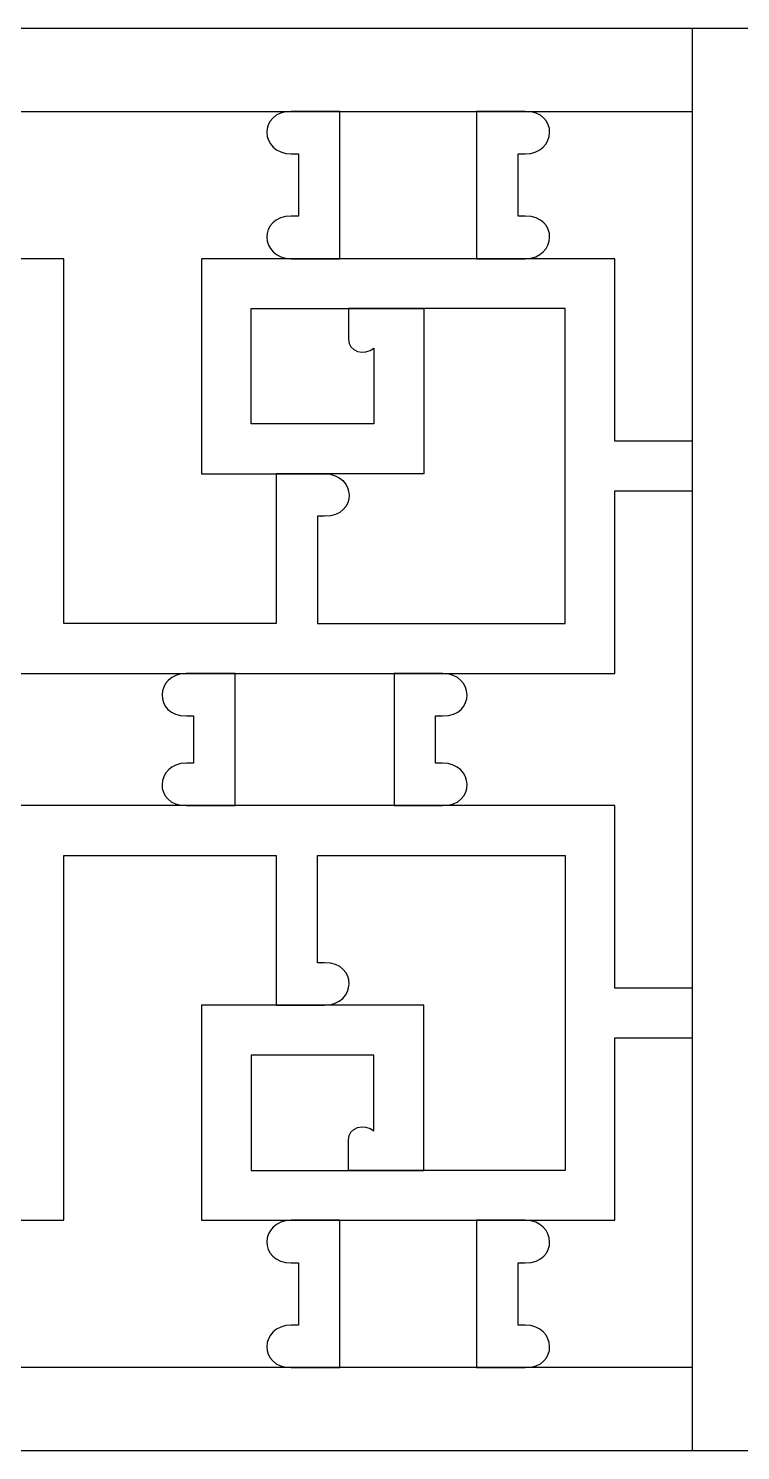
# Model space of a CAD drawing. Header units: centimetres. Extents: x -27 to -1.5, y -0.6 to 3.1.
# Drawn here: x -25.113 to -23.261, y -0.586 to 3.112 of the extents above; entities that cross this region are included whole.
import ezdxf

# ---------------------------------------------------------------- set-up
doc = ezdxf.new("R2010")
doc.units = ezdxf.units.CM
doc.header["$MEASUREMENT"] = 0
doc.layers.add('layer 1', color=7, linetype='Continuous')

msp = doc.modelspace()

# ---------------------------------------------------------------- linework, layer by layer
at = {"layer": 'layer 1', "color": 250}
for points, knots in [([(-26.99913, -0.58636), (-26.99913, -0.58636), (-26.99913, 3.1119), (-26.99913, 3.1119), (-26.99913, 3.1119), (-26.99913, 3.1119), (-23.1715, 3.1119), (-23.1715, 3.1119), (-23.1715, 3.1119), (-23.1715, 3.1119), (-23.1715, -0.58636), (-23.1715, -0.58636), (-23.1715, -0.58636), (-23.1715, -0.58636), (-26.99913, -0.58636), (-26.99913, -0.58636)], [0, 0, 0, 0, 0.2, 0.2, 0.2, 0.2, 0.4, 0.4, 0.4, 0.4, 0.6, 0.6, 0.6, 0.6, 1, 1, 1, 1]), ([(-23.38714, -0.58636), (-23.38714, -0.58636), (-23.38714, 3.1119), (-23.38714, 3.1119), (-23.38714, 3.1119), (-23.38714, 3.1119), (-19.5595, 3.1119), (-19.5595, 3.1119), (-19.5595, 3.1119), (-19.5595, 3.1119), (-19.5595, -0.58636), (-19.5595, -0.58636), (-19.5595, -0.58636), (-19.5595, -0.58636), (-23.38714, -0.58636), (-23.38714, -0.58636)], [0, 0, 0, 0, 0.2, 0.2, 0.2, 0.2, 0.4, 0.4, 0.4, 0.4, 0.6, 0.6, 0.6, 0.6, 1, 1, 1, 1]), ([(-25.49765, 2.89625), (-25.41067, 2.89574), (-25.41506, 2.78715), (-25.49769, 2.78542), (-25.49769, 2.78542), (-25.5139, 2.78542), (-25.51299, 2.78542), (-25.51606, 2.78542), (-25.51606, 2.78542), (-25.51606, 2.78542), (-25.51606, 2.62378), (-25.51606, 2.62378), (-25.51606, 2.62378), (-25.49491, 2.62378), (-25.51884, 2.62378), (-25.49769, 2.62378), (-25.49769, 2.62378), (-25.41067, 2.6233), (-25.41505, 2.51467), (-25.49769, 2.51294), (-25.49769, 2.51294), (-25.49769, 2.51294), (-25.02063, 2.51294), (-25.02063, 2.51294), (-25.02063, 2.51294), (-25.02063, 2.51294), (-25.02062, 1.56412), (-25.02062, 1.56412), (-25.02062, 1.56412), (-25.02062, 1.56412), (-24.46886, 1.56412), (-24.46886, 1.56412), (-24.46886, 1.56412), (-24.46886, 1.56412), (-24.46886, 1.95404), (-24.46886, 1.95404), (-24.46886, 1.95404), (-24.46886, 1.95404), (-24.66284, 1.95404), (-24.66284, 1.95404), (-24.66284, 1.95404), (-24.66284, 2.14033), (-24.66284, 2.32664), (-24.66284, 2.51294), (-24.66284, 2.51294), (-24.66284, 2.51294), (-24.42936, 2.51294), (-24.42936, 2.51294), (-24.42936, 2.51294), (-24.512, 2.51467), (-24.51638, 2.6233), (-24.42936, 2.62378), (-24.42936, 2.62378), (-24.40821, 2.62378), (-24.43214, 2.62378), (-24.41099, 2.62378), (-24.41099, 2.62378), (-24.41099, 2.62378), (-24.41099, 2.78542), (-24.41099, 2.78542), (-24.41099, 2.78542), (-24.41406, 2.78542), (-24.41315, 2.78542), (-24.42936, 2.78542), (-24.42936, 2.78542), (-24.51199, 2.78715), (-24.51638, 2.89574), (-24.4294, 2.89625), (-24.4294, 2.89625), (-24.4294, 2.89625), (-25.49765, 2.89625), (-25.49765, 2.89625)], [0, 0, 0, 0, 0.0526316, 0.0526316, 0.0526316, 0.0526316, 0.1052632, 0.1052632, 0.1052632, 0.1052632, 0.1578947, 0.1578947, 0.1578947, 0.1578947, 0.2105263, 0.2105263, 0.2105263, 0.2105263, 0.2631579, 0.2631579, 0.2631579, 0.2631579, 0.3157895, 0.3157895, 0.3157895, 0.3157895, 0.3684211, 0.3684211, 0.3684211, 0.3684211, 0.4210526, 0.4210526, 0.4210526, 0.4210526, 0.4736842, 0.4736842, 0.4736842, 0.4736842, 0.5263158, 0.5263158, 0.5263158, 0.5263158, 0.5789474, 0.5789474, 0.5789474, 0.5789474, 0.6315789, 0.6315789, 0.6315789, 0.6315789, 0.6842105, 0.6842105, 0.6842105, 0.6842105, 0.7368421, 0.7368421, 0.7368421, 0.7368421, 0.7894737, 0.7894737, 0.7894737, 0.7894737, 0.8421053, 0.8421053, 0.8421053, 0.8421053, 0.8947368, 0.8947368, 0.8947368, 0.8947368, 1, 1, 1, 1]), ([(-24.30317, 2.89625), (-24.30317, 2.89625), (-24.4294, 2.89625), (-24.4294, 2.89625), (-24.4294, 2.89625), (-24.4294, 2.89625), (-24.30317, 2.89625), (-24.30317, 2.89625)], [0, 0, 0, 0, 0.3333333, 0.3333333, 0.3333333, 0.3333333, 1, 1, 1, 1]), ([(-24.30317, 2.51294), (-24.30317, 2.51294), (-23.94743, 2.51294), (-23.94743, 2.51294), (-23.94743, 2.51294), (-23.94743, 2.51294), (-23.94743, 2.89625), (-23.94743, 2.89625), (-23.94743, 2.89625), (-23.94743, 2.89625), (-24.30317, 2.89625), (-24.30317, 2.89625), (-24.30317, 2.89625), (-24.30317, 2.89625), (-24.30317, 2.51294), (-24.30317, 2.51294)], [0, 0, 0, 0, 0.2, 0.2, 0.2, 0.2, 0.4, 0.4, 0.4, 0.4, 0.6, 0.6, 0.6, 0.6, 1, 1, 1, 1]), ([(-23.94743, 2.89625), (-23.94743, 2.89625), (-23.8212, 2.89625), (-23.8212, 2.89625), (-23.8212, 2.89625), (-23.8212, 2.89625), (-23.94743, 2.89625), (-23.94743, 2.89625)], [0, 0, 0, 0, 0.3333333, 0.3333333, 0.3333333, 0.3333333, 1, 1, 1, 1]), ([(-23.8212, 2.89625), (-23.73422, 2.89574), (-23.73862, 2.78715), (-23.82125, 2.78542), (-23.82125, 2.78542), (-23.83745, 2.78542), (-23.83654, 2.78542), (-23.83961, 2.78542), (-23.83961, 2.78542), (-23.83961, 2.78542), (-23.83961, 2.62378), (-23.83961, 2.62378), (-23.83961, 2.62378), (-23.81846, 2.62378), (-23.84239, 2.62378), (-23.82125, 2.62378), (-23.82125, 2.62378), (-23.73422, 2.6233), (-23.7386, 2.51467), (-23.82125, 2.51294), (-23.82125, 2.51294), (-23.82125, 2.51294), (-23.58776, 2.51294), (-23.58776, 2.51294), (-23.58776, 2.51294), (-23.58776, 2.51294), (-23.58776, 2.03853), (-23.58776, 2.03853), (-23.58776, 2.03853), (-23.58776, 2.03853), (-23.38714, 2.03853), (-23.38714, 2.03853), (-23.38714, 2.03853), (-23.38714, 2.03853), (-23.38714, 2.89625), (-23.38714, 2.89625), (-23.38714, 2.89625), (-23.38714, 2.89625), (-23.8212, 2.89625), (-23.8212, 2.89625)], [0, 0, 0, 0, 0.0909091, 0.0909091, 0.0909091, 0.0909091, 0.1818182, 0.1818182, 0.1818182, 0.1818182, 0.2727273, 0.2727273, 0.2727273, 0.2727273, 0.3636364, 0.3636364, 0.3636364, 0.3636364, 0.4545455, 0.4545455, 0.4545455, 0.4545455, 0.5454545, 0.5454545, 0.5454545, 0.5454545, 0.6363636, 0.6363636, 0.6363636, 0.6363636, 0.7272727, 0.7272727, 0.7272727, 0.7272727, 0.8181818, 0.8181818, 0.8181818, 0.8181818, 1, 1, 1, 1]), ([(-24.30317, 2.51294), (-24.30317, 2.51294), (-24.42936, 2.51294), (-24.42936, 2.51294), (-24.42936, 2.51294), (-24.42936, 2.51294), (-24.30317, 2.51294), (-24.30317, 2.51294)], [0, 0, 0, 0, 0.3333333, 0.3333333, 0.3333333, 0.3333333, 1, 1, 1, 1]), ([(-23.94743, 2.51294), (-23.94743, 2.51294), (-23.82125, 2.51294), (-23.82125, 2.51294), (-23.82125, 2.51294), (-23.82125, 2.51294), (-23.94743, 2.51294), (-23.94743, 2.51294)], [0, 0, 0, 0, 0.3333333, 0.3333333, 0.3333333, 0.3333333, 1, 1, 1, 1]), ([(-24.21446, 2.28069), (-24.23863, 2.25873), (-24.28127, 2.27155), (-24.28101, 2.30422), (-24.28101, 2.30422), (-24.28101, 2.33066), (-24.28101, 2.35711), (-24.28101, 2.38356), (-24.28101, 2.38356), (-24.28101, 2.38356), (-24.53346, 2.38356), (-24.53346, 2.38356), (-24.53346, 2.38356), (-24.53346, 2.38356), (-24.53346, 2.08343), (-24.53346, 2.08343), (-24.53346, 2.08343), (-24.53346, 2.08343), (-24.21446, 2.08343), (-24.21446, 2.08343), (-24.21446, 2.08343), (-24.21446, 2.08343), (-24.21446, 2.28069), (-24.21446, 2.28069)], [0, 0, 0, 0, 0.1428571, 0.1428571, 0.1428571, 0.1428571, 0.2857143, 0.2857143, 0.2857143, 0.2857143, 0.4285714, 0.4285714, 0.4285714, 0.4285714, 0.5714286, 0.5714286, 0.5714286, 0.5714286, 0.7142857, 0.7142857, 0.7142857, 0.7142857, 1, 1, 1, 1]), ([(-24.36104, 1.56412), (-24.36104, 1.56412), (-24.36104, 1.8432), (-24.36104, 1.8432), (-24.36104, 1.8432), (-24.3399, 1.8432), (-24.36383, 1.8432), (-24.34268, 1.8432), (-24.34268, 1.8432), (-24.25566, 1.84368), (-24.26004, 1.95229), (-24.34265, 1.95404), (-24.34265, 1.95404), (-24.34265, 1.95404), (-24.08508, 1.95404), (-24.08508, 1.95404), (-24.08508, 1.95404), (-24.08508, 1.95404), (-24.08508, 2.38356), (-24.08508, 2.38356), (-24.08508, 2.38356), (-24.08508, 2.38356), (-23.71715, 2.38356), (-23.71715, 2.38356), (-23.71715, 2.38356), (-23.71715, 2.38356), (-23.71715, 1.56412), (-23.71715, 1.56412), (-23.71715, 1.56412), (-23.71715, 1.56412), (-24.36104, 1.56412), (-24.36104, 1.56412)], [0, 0, 0, 0, 0.1111111, 0.1111111, 0.1111111, 0.1111111, 0.2222222, 0.2222222, 0.2222222, 0.2222222, 0.3333333, 0.3333333, 0.3333333, 0.3333333, 0.4444444, 0.4444444, 0.4444444, 0.4444444, 0.5555556, 0.5555556, 0.5555556, 0.5555556, 0.6666667, 0.6666667, 0.6666667, 0.6666667, 0.7777778, 0.7777778, 0.7777778, 0.7777778, 1, 1, 1, 1]), ([(-24.08508, 2.38356), (-24.08508, 2.38356), (-24.28101, 2.38356), (-24.28101, 2.38356), (-24.28101, 2.38356), (-24.28101, 2.38356), (-24.08508, 2.38356), (-24.08508, 2.38356)], [0, 0, 0, 0, 0.3333333, 0.3333333, 0.3333333, 0.3333333, 1, 1, 1, 1]), ([(-24.46886, 1.95404), (-24.46886, 1.95404), (-24.34265, 1.95404), (-24.34265, 1.95404), (-24.34265, 1.95404), (-24.34265, 1.95404), (-24.46886, 1.95404), (-24.46886, 1.95404)], [0, 0, 0, 0, 0.3333333, 0.3333333, 0.3333333, 0.3333333, 1, 1, 1, 1]), ([(-23.38714, 1.90914), (-23.38714, 1.90914), (-23.58776, 1.90914), (-23.58776, 1.90914), (-23.58776, 1.90914), (-23.58776, 1.90914), (-23.58776, 1.43473), (-23.58776, 1.43473), (-23.58776, 1.43473), (-23.58776, 1.43473), (-23.58776, 1.43473), (-23.58776, 1.43473), (-23.58776, 1.43473), (-23.58776, 1.43473), (-24.03555, 1.43473), (-24.03555, 1.43473), (-24.03555, 1.43473), (-23.95335, 1.43261), (-23.94915, 1.32439), (-24.03601, 1.32392), (-24.03601, 1.32392), (-24.05716, 1.32392), (-24.03323, 1.32392), (-24.05437, 1.32392), (-24.05437, 1.32392), (-24.05437, 1.32392), (-24.05437, 1.20164), (-24.05437, 1.20164), (-24.05437, 1.20164), (-24.0513, 1.20164), (-24.05222, 1.20164), (-24.03601, 1.20164), (-24.03601, 1.20164), (-23.95339, 1.19991), (-23.94899, 1.09135), (-24.03592, 1.0908), (-24.03592, 1.0908), (-24.03592, 1.0908), (-23.58776, 1.0908), (-23.58776, 1.0908), (-23.58776, 1.0908), (-23.58776, 1.0908), (-23.58776, 1.0908), (-23.58776, 1.0908), (-23.58776, 1.0908), (-23.58776, 1.0908), (-23.58776, 0.61639), (-23.58776, 0.61639), (-23.58776, 0.61639), (-23.58776, 0.61639), (-23.38714, 0.61639), (-23.38714, 0.61639), (-23.38714, 0.61639), (-23.38714, 0.61639), (-23.38714, 1.90914), (-23.38714, 1.90914)], [0, 0, 0, 0, 0.0666667, 0.0666667, 0.0666667, 0.0666667, 0.1333333, 0.1333333, 0.1333333, 0.1333333, 0.2, 0.2, 0.2, 0.2, 0.2666667, 0.2666667, 0.2666667, 0.2666667, 0.3333333, 0.3333333, 0.3333333, 0.3333333, 0.4, 0.4, 0.4, 0.4, 0.4666667, 0.4666667, 0.4666667, 0.4666667, 0.5333333, 0.5333333, 0.5333333, 0.5333333, 0.6, 0.6, 0.6, 0.6, 0.6666667, 0.6666667, 0.6666667, 0.6666667, 0.7333333, 0.7333333, 0.7333333, 0.7333333, 0.8, 0.8, 0.8, 0.8, 0.8666667, 0.8666667, 0.8666667, 0.8666667, 1, 1, 1, 1]), ([(-25.15001, 1.68291), (-25.15049, 1.59588), (-25.25915, 1.60026), (-25.26088, 1.68291), (-25.26088, 1.68291), (-25.26088, 1.69911), (-25.26088, 1.6982), (-25.26088, 1.70127), (-25.26088, 1.70127), (-25.26088, 1.70127), (-25.39696, 1.70127), (-25.39696, 1.70127), (-25.39696, 1.70127), (-25.39696, 1.68012), (-25.39696, 1.70405), (-25.39696, 1.68291), (-25.39696, 1.68291), (-25.39743, 1.59588), (-25.50606, 1.60026), (-25.50779, 1.68291), (-25.50779, 1.68291), (-25.50779, 1.68291), (-25.50779, 1.43474), (-25.50779, 1.43474), (-25.50779, 1.43474), (-25.50779, 1.43474), (-25.71202, 1.43474), (-25.71202, 1.43474), (-25.71202, 1.43474), (-25.62981, 1.43263), (-25.62559, 1.32439), (-25.71246, 1.32392), (-25.71246, 1.32392), (-25.7336, 1.32392), (-25.70968, 1.32392), (-25.73082, 1.32392), (-25.73082, 1.32392), (-25.73082, 1.32392), (-25.73082, 1.20164), (-25.73082, 1.20164), (-25.73082, 1.20164), (-25.72775, 1.20164), (-25.72867, 1.20164), (-25.71246, 1.20164), (-25.71246, 1.20164), (-25.62983, 1.19991), (-25.62544, 1.09132), (-25.71241, 1.0908), (-25.71241, 1.0908), (-25.71241, 1.0908), (-25.50779, 1.0908), (-25.50779, 1.0908), (-25.50779, 1.0908), (-25.50779, 1.0908), (-25.50779, 0.84263), (-25.50779, 0.84263), (-25.50779, 0.84263), (-25.50606, 0.92528), (-25.39743, 0.92966), (-25.39696, 0.84263), (-25.39696, 0.84263), (-25.39696, 0.82148), (-25.39696, 0.84542), (-25.39696, 0.82427), (-25.39696, 0.82427), (-25.39696, 0.82427), (-25.26088, 0.82427), (-25.26088, 0.82427), (-25.26088, 0.82427), (-25.26088, 0.82734), (-25.26088, 0.82642), (-25.26088, 0.84263), (-25.26088, 0.84263), (-25.25915, 0.92528), (-25.15048, 0.92966), (-25.15001, 0.84263), (-25.15001, 0.84263), (-25.15001, 0.84263), (-25.15001, 0.96142), (-25.15001, 0.96142), (-25.15001, 0.96142), (-25.15001, 0.96142), (-25.15001, 0.96142), (-25.15001, 0.96142), (-25.15001, 0.96142), (-25.15001, 0.96142), (-25.15001, 1.0908), (-25.15001, 1.0908), (-25.15001, 1.0908), (-25.15001, 1.0908), (-24.70181, 1.0908), (-24.70181, 1.0908), (-24.70181, 1.0908), (-24.78879, 1.09132), (-24.78439, 1.19991), (-24.70176, 1.20164), (-24.70176, 1.20164), (-24.68555, 1.20164), (-24.68647, 1.20164), (-24.6834, 1.20164), (-24.6834, 1.20164), (-24.6834, 1.20164), (-24.6834, 1.32392), (-24.6834, 1.32392), (-24.6834, 1.32392), (-24.70455, 1.32392), (-24.68061, 1.32392), (-24.70176, 1.32392), (-24.70176, 1.32392), (-24.78862, 1.32439), (-24.78442, 1.43261), (-24.70222, 1.43473), (-24.70222, 1.43473), (-24.70222, 1.43473), (-25.15001, 1.43473), (-25.15001, 1.43473), (-25.15001, 1.43473), (-25.15001, 1.51746), (-25.15001, 1.60018), (-25.15001, 1.68291)], [0, 0, 0, 0, 0.0322581, 0.0322581, 0.0322581, 0.0322581, 0.0645161, 0.0645161, 0.0645161, 0.0645161, 0.0967742, 0.0967742, 0.0967742, 0.0967742, 0.1290323, 0.1290323, 0.1290323, 0.1290323, 0.1612903, 0.1612903, 0.1612903, 0.1612903, 0.1935484, 0.1935484, 0.1935484, 0.1935484, 0.2258065, 0.2258065, 0.2258065, 0.2258065, 0.2580645, 0.2580645, 0.2580645, 0.2580645, 0.2903226, 0.2903226, 0.2903226, 0.2903226, 0.3225806, 0.3225806, 0.3225806, 0.3225806, 0.3548387, 0.3548387, 0.3548387, 0.3548387, 0.3870968, 0.3870968, 0.3870968, 0.3870968, 0.4193548, 0.4193548, 0.4193548, 0.4193548, 0.4516129, 0.4516129, 0.4516129, 0.4516129, 0.483871, 0.483871, 0.483871, 0.483871, 0.516129, 0.516129, 0.516129, 0.516129, 0.5483871, 0.5483871, 0.5483871, 0.5483871, 0.5806452, 0.5806452, 0.5806452, 0.5806452, 0.6129032, 0.6129032, 0.6129032, 0.6129032, 0.6451613, 0.6451613, 0.6451613, 0.6451613, 0.6774194, 0.6774194, 0.6774194, 0.6774194, 0.7096774, 0.7096774, 0.7096774, 0.7096774, 0.7419355, 0.7419355, 0.7419355, 0.7419355, 0.7741935, 0.7741935, 0.7741935, 0.7741935, 0.8064516, 0.8064516, 0.8064516, 0.8064516, 0.8387097, 0.8387097, 0.8387097, 0.8387097, 0.8709677, 0.8709677, 0.8709677, 0.8709677, 0.9032258, 0.9032258, 0.9032258, 0.9032258, 0.9354839, 0.9354839, 0.9354839, 0.9354839, 1, 1, 1, 1]), ([(-24.57558, 1.43473), (-24.57558, 1.43473), (-24.70222, 1.43473), (-24.70222, 1.43473), (-24.70222, 1.43473), (-24.70222, 1.43473), (-24.57558, 1.43473), (-24.57558, 1.43473)], [0, 0, 0, 0, 0.3333333, 0.3333333, 0.3333333, 0.3333333, 1, 1, 1, 1]), ([(-24.57558, 1.43473), (-24.57558, 1.43473), (-24.57558, 1.0908), (-24.57558, 1.0908), (-24.57558, 1.0908), (-24.57558, 1.0908), (-24.16219, 1.0908), (-24.16219, 1.0908), (-24.16219, 1.0908), (-24.16219, 1.0908), (-24.16219, 1.43473), (-24.16219, 1.43473), (-24.16219, 1.43473), (-24.16219, 1.43473), (-24.57558, 1.43473), (-24.57558, 1.43473)], [0, 0, 0, 0, 0.2, 0.2, 0.2, 0.2, 0.4, 0.4, 0.4, 0.4, 0.6, 0.6, 0.6, 0.6, 1, 1, 1, 1]), ([(-24.16219, 1.43473), (-24.16219, 1.43473), (-24.03555, 1.43473), (-24.03555, 1.43473), (-24.03555, 1.43473), (-24.03555, 1.43473), (-24.16219, 1.43473), (-24.16219, 1.43473)], [0, 0, 0, 0, 0.3333333, 0.3333333, 0.3333333, 0.3333333, 1, 1, 1, 1]), ([(-24.57558, 1.0908), (-24.57558, 1.0908), (-24.70181, 1.0908), (-24.70181, 1.0908), (-24.70181, 1.0908), (-24.70181, 1.0908), (-24.57558, 1.0908), (-24.57558, 1.0908)], [0, 0, 0, 0, 0.3333333, 0.3333333, 0.3333333, 0.3333333, 1, 1, 1, 1]), ([(-24.16219, 1.0908), (-24.16219, 1.0908), (-24.03592, 1.0908), (-24.03592, 1.0908), (-24.03592, 1.0908), (-24.03592, 1.0908), (-24.16219, 1.0908), (-24.16219, 1.0908)], [0, 0, 0, 0, 0.3333333, 0.3333333, 0.3333333, 0.3333333, 1, 1, 1, 1]), ([(-24.4294, -0.37071), (-24.51638, -0.3702), (-24.51199, -0.26161), (-24.42936, -0.25988), (-24.42936, -0.25988), (-24.41315, -0.25988), (-24.41406, -0.25988), (-24.41099, -0.25988), (-24.41099, -0.25988), (-24.41099, -0.25988), (-24.41099, -0.09824), (-24.41099, -0.09824), (-24.41099, -0.09824), (-24.43214, -0.09824), (-24.40821, -0.09824), (-24.42936, -0.09824), (-24.42936, -0.09824), (-24.51638, -0.09776), (-24.512, 0.01087), (-24.42936, 0.0126), (-24.42936, 0.0126), (-24.42936, 0.0126), (-24.66284, 0.0126), (-24.66284, 0.0126), (-24.66284, 0.0126), (-24.66284, 0.19889), (-24.66284, 0.38519), (-24.66284, 0.5715), (-24.66284, 0.5715), (-24.66284, 0.5715), (-24.46886, 0.5715), (-24.46886, 0.5715), (-24.46886, 0.5715), (-24.46886, 0.5715), (-24.46886, 0.96142), (-24.46886, 0.96142), (-24.46886, 0.96142), (-24.46886, 0.96142), (-25.02062, 0.96142), (-25.02062, 0.96142), (-25.02062, 0.96142), (-25.02062, 0.96142), (-25.02062, 0.0126), (-25.02062, 0.0126), (-25.02062, 0.0126), (-25.02062, 0.0126), (-25.49769, 0.0126), (-25.49769, 0.0126), (-25.49769, 0.0126), (-25.41505, 0.01087), (-25.41067, -0.09776), (-25.49769, -0.09824), (-25.49769, -0.09824), (-25.51884, -0.09824), (-25.49491, -0.09824), (-25.51606, -0.09824), (-25.51606, -0.09824), (-25.51606, -0.09824), (-25.51606, -0.25988), (-25.51606, -0.25988), (-25.51606, -0.25988), (-25.51299, -0.25988), (-25.5139, -0.25988), (-25.49769, -0.25988), (-25.49769, -0.25988), (-25.41506, -0.26161), (-25.41067, -0.3702), (-25.49765, -0.37071), (-25.49765, -0.37071), (-25.49765, -0.37071), (-24.4294, -0.37071), (-24.4294, -0.37071)], [0, 0, 0, 0, 0.0526316, 0.0526316, 0.0526316, 0.0526316, 0.1052632, 0.1052632, 0.1052632, 0.1052632, 0.1578947, 0.1578947, 0.1578947, 0.1578947, 0.2105263, 0.2105263, 0.2105263, 0.2105263, 0.2631579, 0.2631579, 0.2631579, 0.2631579, 0.3157895, 0.3157895, 0.3157895, 0.3157895, 0.3684211, 0.3684211, 0.3684211, 0.3684211, 0.4210526, 0.4210526, 0.4210526, 0.4210526, 0.4736842, 0.4736842, 0.4736842, 0.4736842, 0.5263158, 0.5263158, 0.5263158, 0.5263158, 0.5789474, 0.5789474, 0.5789474, 0.5789474, 0.6315789, 0.6315789, 0.6315789, 0.6315789, 0.6842105, 0.6842105, 0.6842105, 0.6842105, 0.7368421, 0.7368421, 0.7368421, 0.7368421, 0.7894737, 0.7894737, 0.7894737, 0.7894737, 0.8421053, 0.8421053, 0.8421053, 0.8421053, 0.8947368, 0.8947368, 0.8947368, 0.8947368, 1, 1, 1, 1]), ([(-24.34265, 0.5715), (-24.34265, 0.5715), (-24.08508, 0.5715), (-24.08508, 0.5715), (-24.08508, 0.5715), (-24.08508, 0.5715), (-24.08508, 0.14198), (-24.08508, 0.14198), (-24.08508, 0.14198), (-24.08508, 0.14198), (-23.71715, 0.14198), (-23.71715, 0.14198), (-23.71715, 0.14198), (-23.71715, 0.14198), (-23.71715, 0.96142), (-23.71715, 0.96142), (-23.71715, 0.96142), (-23.71715, 0.96142), (-24.36104, 0.96142), (-24.36104, 0.96142), (-24.36104, 0.96142), (-24.36104, 0.96142), (-24.36104, 0.68234), (-24.36104, 0.68234), (-24.36104, 0.68234), (-24.3399, 0.68234), (-24.36383, 0.68234), (-24.34268, 0.68234), (-24.34268, 0.68234), (-24.25566, 0.68186), (-24.26004, 0.57325), (-24.34265, 0.5715)], [0, 0, 0, 0, 0.1111111, 0.1111111, 0.1111111, 0.1111111, 0.2222222, 0.2222222, 0.2222222, 0.2222222, 0.3333333, 0.3333333, 0.3333333, 0.3333333, 0.4444444, 0.4444444, 0.4444444, 0.4444444, 0.5555556, 0.5555556, 0.5555556, 0.5555556, 0.6666667, 0.6666667, 0.6666667, 0.6666667, 0.7777778, 0.7777778, 0.7777778, 0.7777778, 1, 1, 1, 1]), ([(-24.46886, 0.5715), (-24.46886, 0.5715), (-24.34265, 0.5715), (-24.34265, 0.5715), (-24.34265, 0.5715), (-24.34265, 0.5715), (-24.46886, 0.5715), (-24.46886, 0.5715)], [0, 0, 0, 0, 0.3333333, 0.3333333, 0.3333333, 0.3333333, 1, 1, 1, 1]), ([(-23.38714, 0.48701), (-23.38714, 0.48701), (-23.58776, 0.48701), (-23.58776, 0.48701), (-23.58776, 0.48701), (-23.58776, 0.48701), (-23.58776, 0.0126), (-23.58776, 0.0126), (-23.58776, 0.0126), (-23.58776, 0.0126), (-23.82123, 0.0126), (-23.82123, 0.0126), (-23.82123, 0.0126), (-23.73859, 0.01087), (-23.73422, -0.09776), (-23.82125, -0.09824), (-23.82125, -0.09824), (-23.84239, -0.09824), (-23.81846, -0.09824), (-23.83961, -0.09824), (-23.83961, -0.09824), (-23.83961, -0.09824), (-23.83961, -0.25988), (-23.83961, -0.25988), (-23.83961, -0.25988), (-23.83654, -0.25988), (-23.83745, -0.25988), (-23.82125, -0.25988), (-23.82125, -0.25988), (-23.73862, -0.26161), (-23.73422, -0.3702), (-23.8212, -0.37071), (-23.8212, -0.37071), (-23.8212, -0.37071), (-23.38714, -0.37071), (-23.38714, -0.37071), (-23.38714, -0.37071), (-23.38714, -0.37071), (-23.38714, 0.48701), (-23.38714, 0.48701)], [0, 0, 0, 0, 0.0909091, 0.0909091, 0.0909091, 0.0909091, 0.1818182, 0.1818182, 0.1818182, 0.1818182, 0.2727273, 0.2727273, 0.2727273, 0.2727273, 0.3636364, 0.3636364, 0.3636364, 0.3636364, 0.4545455, 0.4545455, 0.4545455, 0.4545455, 0.5454545, 0.5454545, 0.5454545, 0.5454545, 0.6363636, 0.6363636, 0.6363636, 0.6363636, 0.7272727, 0.7272727, 0.7272727, 0.7272727, 0.8181818, 0.8181818, 0.8181818, 0.8181818, 1, 1, 1, 1]), ([(-24.21446, 0.24485), (-24.23863, 0.26681), (-24.28127, 0.25399), (-24.28101, 0.22132), (-24.28101, 0.22132), (-24.28101, 0.19487), (-24.28101, 0.16843), (-24.28101, 0.14198), (-24.28101, 0.14198), (-24.28101, 0.14198), (-24.53346, 0.14198), (-24.53346, 0.14198), (-24.53346, 0.14198), (-24.53346, 0.14198), (-24.53346, 0.44211), (-24.53346, 0.44211), (-24.53346, 0.44211), (-24.53346, 0.44211), (-24.21446, 0.44211), (-24.21446, 0.44211), (-24.21446, 0.44211), (-24.21446, 0.44211), (-24.21446, 0.24485), (-24.21446, 0.24485)], [0, 0, 0, 0, 0.1428571, 0.1428571, 0.1428571, 0.1428571, 0.2857143, 0.2857143, 0.2857143, 0.2857143, 0.4285714, 0.4285714, 0.4285714, 0.4285714, 0.5714286, 0.5714286, 0.5714286, 0.5714286, 0.7142857, 0.7142857, 0.7142857, 0.7142857, 1, 1, 1, 1]), ([(-24.08508, 0.14198), (-24.08508, 0.14198), (-24.28101, 0.14198), (-24.28101, 0.14198), (-24.28101, 0.14198), (-24.28101, 0.14198), (-24.08508, 0.14198), (-24.08508, 0.14198)], [0, 0, 0, 0, 0.3333333, 0.3333333, 0.3333333, 0.3333333, 1, 1, 1, 1]), ([(-24.30317, 0.0126), (-24.30317, 0.0126), (-24.42936, 0.0126), (-24.42936, 0.0126), (-24.42936, 0.0126), (-24.42936, 0.0126), (-24.30317, 0.0126), (-24.30317, 0.0126)], [0, 0, 0, 0, 0.3333333, 0.3333333, 0.3333333, 0.3333333, 1, 1, 1, 1]), ([(-23.94743, -0.37071), (-23.94743, -0.37071), (-23.94743, 0.0126), (-23.94743, 0.0126), (-23.94743, 0.0126), (-23.94743, 0.0126), (-24.30317, 0.0126), (-24.30317, 0.0126), (-24.30317, 0.0126), (-24.30317, 0.0126), (-24.30317, -0.37071), (-24.30317, -0.37071), (-24.30317, -0.37071), (-24.30317, -0.37071), (-23.94743, -0.37071), (-23.94743, -0.37071)], [0, 0, 0, 0, 0.2, 0.2, 0.2, 0.2, 0.4, 0.4, 0.4, 0.4, 0.6, 0.6, 0.6, 0.6, 1, 1, 1, 1]), ([(-23.94743, 0.0126), (-23.94743, 0.0126), (-23.82123, 0.0126), (-23.82123, 0.0126), (-23.82123, 0.0126), (-23.82123, 0.0126), (-23.94743, 0.0126), (-23.94743, 0.0126)], [0, 0, 0, 0, 0.3333333, 0.3333333, 0.3333333, 0.3333333, 1, 1, 1, 1]), ([(-24.30317, -0.37071), (-24.30317, -0.37071), (-24.4294, -0.37071), (-24.4294, -0.37071), (-24.4294, -0.37071), (-24.4294, -0.37071), (-24.30317, -0.37071), (-24.30317, -0.37071)], [0, 0, 0, 0, 0.3333333, 0.3333333, 0.3333333, 0.3333333, 1, 1, 1, 1]), ([(-23.94743, -0.37071), (-23.94743, -0.37071), (-23.8212, -0.37071), (-23.8212, -0.37071), (-23.8212, -0.37071), (-23.8212, -0.37071), (-23.94743, -0.37071), (-23.94743, -0.37071)], [0, 0, 0, 0, 0.3333333, 0.3333333, 0.3333333, 0.3333333, 1, 1, 1, 1])]:
    msp.add_open_spline(points, degree=3, knots=knots, dxfattribs=at)
at = {"layer": 'layer 1', "color": 250, "lineweight": 9}
for points, knots in [([(-26.99913, -0.58636), (-26.99913, -0.58636), (-26.99913, 3.1119), (-26.99913, 3.1119), (-26.99913, 3.1119), (-26.99913, 3.1119), (-23.1715, 3.1119), (-23.1715, 3.1119), (-23.1715, 3.1119), (-23.1715, 3.1119), (-23.1715, -0.58636), (-23.1715, -0.58636), (-23.1715, -0.58636), (-23.1715, -0.58636), (-26.99913, -0.58636), (-26.99913, -0.58636)], [0, 0, 0, 0, 0.2, 0.2, 0.2, 0.2, 0.4, 0.4, 0.4, 0.4, 0.6, 0.6, 0.6, 0.6, 1, 1, 1, 1]), ([(-23.38714, -0.58636), (-23.38714, -0.58636), (-23.38714, 3.1119), (-23.38714, 3.1119), (-23.38714, 3.1119), (-23.38714, 3.1119), (-19.5595, 3.1119), (-19.5595, 3.1119), (-19.5595, 3.1119), (-19.5595, 3.1119), (-19.5595, -0.58636), (-19.5595, -0.58636), (-19.5595, -0.58636), (-19.5595, -0.58636), (-23.38714, -0.58636), (-23.38714, -0.58636)], [0, 0, 0, 0, 0.2, 0.2, 0.2, 0.2, 0.4, 0.4, 0.4, 0.4, 0.6, 0.6, 0.6, 0.6, 1, 1, 1, 1]), ([(-25.49765, 2.89625), (-25.41067, 2.89574), (-25.41506, 2.78715), (-25.49769, 2.78542), (-25.49769, 2.78542), (-25.5139, 2.78542), (-25.51299, 2.78542), (-25.51606, 2.78542), (-25.51606, 2.78542), (-25.51606, 2.78542), (-25.51606, 2.62378), (-25.51606, 2.62378), (-25.51606, 2.62378), (-25.49491, 2.62378), (-25.51884, 2.62378), (-25.49769, 2.62378), (-25.49769, 2.62378), (-25.41067, 2.6233), (-25.41505, 2.51467), (-25.49769, 2.51294), (-25.49769, 2.51294), (-25.49769, 2.51294), (-25.02063, 2.51294), (-25.02063, 2.51294), (-25.02063, 2.51294), (-25.02063, 2.51294), (-25.02062, 1.56412), (-25.02062, 1.56412), (-25.02062, 1.56412), (-25.02062, 1.56412), (-24.46886, 1.56412), (-24.46886, 1.56412), (-24.46886, 1.56412), (-24.46886, 1.56412), (-24.46886, 1.95404), (-24.46886, 1.95404), (-24.46886, 1.95404), (-24.46886, 1.95404), (-24.66284, 1.95404), (-24.66284, 1.95404), (-24.66284, 1.95404), (-24.66284, 2.14033), (-24.66284, 2.32664), (-24.66284, 2.51294), (-24.66284, 2.51294), (-24.66284, 2.51294), (-24.42936, 2.51294), (-24.42936, 2.51294), (-24.42936, 2.51294), (-24.512, 2.51467), (-24.51638, 2.6233), (-24.42936, 2.62378), (-24.42936, 2.62378), (-24.40821, 2.62378), (-24.43214, 2.62378), (-24.41099, 2.62378), (-24.41099, 2.62378), (-24.41099, 2.62378), (-24.41099, 2.78542), (-24.41099, 2.78542), (-24.41099, 2.78542), (-24.41406, 2.78542), (-24.41315, 2.78542), (-24.42936, 2.78542), (-24.42936, 2.78542), (-24.51199, 2.78715), (-24.51638, 2.89574), (-24.4294, 2.89625), (-24.4294, 2.89625), (-24.4294, 2.89625), (-25.49765, 2.89625), (-25.49765, 2.89625)], [0, 0, 0, 0, 0.0526316, 0.0526316, 0.0526316, 0.0526316, 0.1052632, 0.1052632, 0.1052632, 0.1052632, 0.1578947, 0.1578947, 0.1578947, 0.1578947, 0.2105263, 0.2105263, 0.2105263, 0.2105263, 0.2631579, 0.2631579, 0.2631579, 0.2631579, 0.3157895, 0.3157895, 0.3157895, 0.3157895, 0.3684211, 0.3684211, 0.3684211, 0.3684211, 0.4210526, 0.4210526, 0.4210526, 0.4210526, 0.4736842, 0.4736842, 0.4736842, 0.4736842, 0.5263158, 0.5263158, 0.5263158, 0.5263158, 0.5789474, 0.5789474, 0.5789474, 0.5789474, 0.6315789, 0.6315789, 0.6315789, 0.6315789, 0.6842105, 0.6842105, 0.6842105, 0.6842105, 0.7368421, 0.7368421, 0.7368421, 0.7368421, 0.7894737, 0.7894737, 0.7894737, 0.7894737, 0.8421053, 0.8421053, 0.8421053, 0.8421053, 0.8947368, 0.8947368, 0.8947368, 0.8947368, 1, 1, 1, 1]), ([(-24.30317, 2.51294), (-24.30317, 2.51294), (-23.94743, 2.51294), (-23.94743, 2.51294), (-23.94743, 2.51294), (-23.94743, 2.51294), (-23.94743, 2.89625), (-23.94743, 2.89625), (-23.94743, 2.89625), (-23.94743, 2.89625), (-24.30317, 2.89625), (-24.30317, 2.89625), (-24.30317, 2.89625), (-24.30317, 2.89625), (-24.30317, 2.51294), (-24.30317, 2.51294)], [0, 0, 0, 0, 0.2, 0.2, 0.2, 0.2, 0.4, 0.4, 0.4, 0.4, 0.6, 0.6, 0.6, 0.6, 1, 1, 1, 1]), ([(-23.8212, 2.89625), (-23.73422, 2.89574), (-23.73862, 2.78715), (-23.82125, 2.78542), (-23.82125, 2.78542), (-23.83745, 2.78542), (-23.83654, 2.78542), (-23.83961, 2.78542), (-23.83961, 2.78542), (-23.83961, 2.78542), (-23.83961, 2.62378), (-23.83961, 2.62378), (-23.83961, 2.62378), (-23.81846, 2.62378), (-23.84239, 2.62378), (-23.82125, 2.62378), (-23.82125, 2.62378), (-23.73422, 2.6233), (-23.7386, 2.51467), (-23.82125, 2.51294), (-23.82125, 2.51294), (-23.82125, 2.51294), (-23.58776, 2.51294), (-23.58776, 2.51294), (-23.58776, 2.51294), (-23.58776, 2.51294), (-23.58776, 2.03853), (-23.58776, 2.03853), (-23.58776, 2.03853), (-23.58776, 2.03853), (-23.38714, 2.03853), (-23.38714, 2.03853), (-23.38714, 2.03853), (-23.38714, 2.03853), (-23.38714, 2.89625), (-23.38714, 2.89625), (-23.38714, 2.89625), (-23.38714, 2.89625), (-23.8212, 2.89625), (-23.8212, 2.89625)], [0, 0, 0, 0, 0.0909091, 0.0909091, 0.0909091, 0.0909091, 0.1818182, 0.1818182, 0.1818182, 0.1818182, 0.2727273, 0.2727273, 0.2727273, 0.2727273, 0.3636364, 0.3636364, 0.3636364, 0.3636364, 0.4545455, 0.4545455, 0.4545455, 0.4545455, 0.5454545, 0.5454545, 0.5454545, 0.5454545, 0.6363636, 0.6363636, 0.6363636, 0.6363636, 0.7272727, 0.7272727, 0.7272727, 0.7272727, 0.8181818, 0.8181818, 0.8181818, 0.8181818, 1, 1, 1, 1]), ([(-24.21446, 2.28069), (-24.23863, 2.25873), (-24.28127, 2.27155), (-24.28101, 2.30422), (-24.28101, 2.30422), (-24.28101, 2.33066), (-24.28101, 2.35711), (-24.28101, 2.38356), (-24.28101, 2.38356), (-24.28101, 2.38356), (-24.53346, 2.38356), (-24.53346, 2.38356), (-24.53346, 2.38356), (-24.53346, 2.38356), (-24.53346, 2.08343), (-24.53346, 2.08343), (-24.53346, 2.08343), (-24.53346, 2.08343), (-24.21446, 2.08343), (-24.21446, 2.08343), (-24.21446, 2.08343), (-24.21446, 2.08343), (-24.21446, 2.28069), (-24.21446, 2.28069)], [0, 0, 0, 0, 0.1428571, 0.1428571, 0.1428571, 0.1428571, 0.2857143, 0.2857143, 0.2857143, 0.2857143, 0.4285714, 0.4285714, 0.4285714, 0.4285714, 0.5714286, 0.5714286, 0.5714286, 0.5714286, 0.7142857, 0.7142857, 0.7142857, 0.7142857, 1, 1, 1, 1]), ([(-24.36104, 1.56412), (-24.36104, 1.56412), (-24.36104, 1.8432), (-24.36104, 1.8432), (-24.36104, 1.8432), (-24.3399, 1.8432), (-24.36383, 1.8432), (-24.34268, 1.8432), (-24.34268, 1.8432), (-24.25566, 1.84368), (-24.26004, 1.95229), (-24.34265, 1.95404), (-24.34265, 1.95404), (-24.34265, 1.95404), (-24.08508, 1.95404), (-24.08508, 1.95404), (-24.08508, 1.95404), (-24.08508, 1.95404), (-24.08508, 2.38356), (-24.08508, 2.38356), (-24.08508, 2.38356), (-24.08508, 2.38356), (-23.71715, 2.38356), (-23.71715, 2.38356), (-23.71715, 2.38356), (-23.71715, 2.38356), (-23.71715, 1.56412), (-23.71715, 1.56412), (-23.71715, 1.56412), (-23.71715, 1.56412), (-24.36104, 1.56412), (-24.36104, 1.56412)], [0, 0, 0, 0, 0.1111111, 0.1111111, 0.1111111, 0.1111111, 0.2222222, 0.2222222, 0.2222222, 0.2222222, 0.3333333, 0.3333333, 0.3333333, 0.3333333, 0.4444444, 0.4444444, 0.4444444, 0.4444444, 0.5555556, 0.5555556, 0.5555556, 0.5555556, 0.6666667, 0.6666667, 0.6666667, 0.6666667, 0.7777778, 0.7777778, 0.7777778, 0.7777778, 1, 1, 1, 1]), ([(-23.38714, 1.90914), (-23.38714, 1.90914), (-23.58776, 1.90914), (-23.58776, 1.90914), (-23.58776, 1.90914), (-23.58776, 1.90914), (-23.58776, 1.43473), (-23.58776, 1.43473), (-23.58776, 1.43473), (-23.58776, 1.43473), (-23.58776, 1.43473), (-23.58776, 1.43473), (-23.58776, 1.43473), (-23.58776, 1.43473), (-24.03555, 1.43473), (-24.03555, 1.43473), (-24.03555, 1.43473), (-23.95335, 1.43261), (-23.94915, 1.32439), (-24.03601, 1.32392), (-24.03601, 1.32392), (-24.05716, 1.32392), (-24.03323, 1.32392), (-24.05437, 1.32392), (-24.05437, 1.32392), (-24.05437, 1.32392), (-24.05437, 1.20164), (-24.05437, 1.20164), (-24.05437, 1.20164), (-24.0513, 1.20164), (-24.05222, 1.20164), (-24.03601, 1.20164), (-24.03601, 1.20164), (-23.95339, 1.19991), (-23.94899, 1.09135), (-24.03592, 1.0908), (-24.03592, 1.0908), (-24.03592, 1.0908), (-23.58776, 1.0908), (-23.58776, 1.0908), (-23.58776, 1.0908), (-23.58776, 1.0908), (-23.58776, 1.0908), (-23.58776, 1.0908), (-23.58776, 1.0908), (-23.58776, 1.0908), (-23.58776, 0.61639), (-23.58776, 0.61639), (-23.58776, 0.61639), (-23.58776, 0.61639), (-23.38714, 0.61639), (-23.38714, 0.61639), (-23.38714, 0.61639), (-23.38714, 0.61639), (-23.38714, 1.90914), (-23.38714, 1.90914)], [0, 0, 0, 0, 0.0666667, 0.0666667, 0.0666667, 0.0666667, 0.1333333, 0.1333333, 0.1333333, 0.1333333, 0.2, 0.2, 0.2, 0.2, 0.2666667, 0.2666667, 0.2666667, 0.2666667, 0.3333333, 0.3333333, 0.3333333, 0.3333333, 0.4, 0.4, 0.4, 0.4, 0.4666667, 0.4666667, 0.4666667, 0.4666667, 0.5333333, 0.5333333, 0.5333333, 0.5333333, 0.6, 0.6, 0.6, 0.6, 0.6666667, 0.6666667, 0.6666667, 0.6666667, 0.7333333, 0.7333333, 0.7333333, 0.7333333, 0.8, 0.8, 0.8, 0.8, 0.8666667, 0.8666667, 0.8666667, 0.8666667, 1, 1, 1, 1]), ([(-25.15001, 1.68291), (-25.15049, 1.59588), (-25.25915, 1.60026), (-25.26088, 1.68291), (-25.26088, 1.68291), (-25.26088, 1.69911), (-25.26088, 1.6982), (-25.26088, 1.70127), (-25.26088, 1.70127), (-25.26088, 1.70127), (-25.39696, 1.70127), (-25.39696, 1.70127), (-25.39696, 1.70127), (-25.39696, 1.68012), (-25.39696, 1.70405), (-25.39696, 1.68291), (-25.39696, 1.68291), (-25.39743, 1.59588), (-25.50606, 1.60026), (-25.50779, 1.68291), (-25.50779, 1.68291), (-25.50779, 1.68291), (-25.50779, 1.43474), (-25.50779, 1.43474), (-25.50779, 1.43474), (-25.50779, 1.43474), (-25.71202, 1.43474), (-25.71202, 1.43474), (-25.71202, 1.43474), (-25.62981, 1.43263), (-25.62559, 1.32439), (-25.71246, 1.32392), (-25.71246, 1.32392), (-25.7336, 1.32392), (-25.70968, 1.32392), (-25.73082, 1.32392), (-25.73082, 1.32392), (-25.73082, 1.32392), (-25.73082, 1.20164), (-25.73082, 1.20164), (-25.73082, 1.20164), (-25.72775, 1.20164), (-25.72867, 1.20164), (-25.71246, 1.20164), (-25.71246, 1.20164), (-25.62983, 1.19991), (-25.62544, 1.09132), (-25.71241, 1.0908), (-25.71241, 1.0908), (-25.71241, 1.0908), (-25.50779, 1.0908), (-25.50779, 1.0908), (-25.50779, 1.0908), (-25.50779, 1.0908), (-25.50779, 0.84263), (-25.50779, 0.84263), (-25.50779, 0.84263), (-25.50606, 0.92528), (-25.39743, 0.92966), (-25.39696, 0.84263), (-25.39696, 0.84263), (-25.39696, 0.82148), (-25.39696, 0.84542), (-25.39696, 0.82427), (-25.39696, 0.82427), (-25.39696, 0.82427), (-25.26088, 0.82427), (-25.26088, 0.82427), (-25.26088, 0.82427), (-25.26088, 0.82734), (-25.26088, 0.82642), (-25.26088, 0.84263), (-25.26088, 0.84263), (-25.25915, 0.92528), (-25.15048, 0.92966), (-25.15001, 0.84263), (-25.15001, 0.84263), (-25.15001, 0.84263), (-25.15001, 0.96142), (-25.15001, 0.96142), (-25.15001, 0.96142), (-25.15001, 0.96142), (-25.15001, 0.96142), (-25.15001, 0.96142), (-25.15001, 0.96142), (-25.15001, 0.96142), (-25.15001, 1.0908), (-25.15001, 1.0908), (-25.15001, 1.0908), (-25.15001, 1.0908), (-24.70181, 1.0908), (-24.70181, 1.0908), (-24.70181, 1.0908), (-24.78879, 1.09132), (-24.78439, 1.19991), (-24.70176, 1.20164), (-24.70176, 1.20164), (-24.68555, 1.20164), (-24.68647, 1.20164), (-24.6834, 1.20164), (-24.6834, 1.20164), (-24.6834, 1.20164), (-24.6834, 1.32392), (-24.6834, 1.32392), (-24.6834, 1.32392), (-24.70455, 1.32392), (-24.68061, 1.32392), (-24.70176, 1.32392), (-24.70176, 1.32392), (-24.78862, 1.32439), (-24.78442, 1.43261), (-24.70222, 1.43473), (-24.70222, 1.43473), (-24.70222, 1.43473), (-25.15001, 1.43473), (-25.15001, 1.43473), (-25.15001, 1.43473), (-25.15001, 1.51746), (-25.15001, 1.60018), (-25.15001, 1.68291)], [0, 0, 0, 0, 0.0322581, 0.0322581, 0.0322581, 0.0322581, 0.0645161, 0.0645161, 0.0645161, 0.0645161, 0.0967742, 0.0967742, 0.0967742, 0.0967742, 0.1290323, 0.1290323, 0.1290323, 0.1290323, 0.1612903, 0.1612903, 0.1612903, 0.1612903, 0.1935484, 0.1935484, 0.1935484, 0.1935484, 0.2258065, 0.2258065, 0.2258065, 0.2258065, 0.2580645, 0.2580645, 0.2580645, 0.2580645, 0.2903226, 0.2903226, 0.2903226, 0.2903226, 0.3225806, 0.3225806, 0.3225806, 0.3225806, 0.3548387, 0.3548387, 0.3548387, 0.3548387, 0.3870968, 0.3870968, 0.3870968, 0.3870968, 0.4193548, 0.4193548, 0.4193548, 0.4193548, 0.4516129, 0.4516129, 0.4516129, 0.4516129, 0.483871, 0.483871, 0.483871, 0.483871, 0.516129, 0.516129, 0.516129, 0.516129, 0.5483871, 0.5483871, 0.5483871, 0.5483871, 0.5806452, 0.5806452, 0.5806452, 0.5806452, 0.6129032, 0.6129032, 0.6129032, 0.6129032, 0.6451613, 0.6451613, 0.6451613, 0.6451613, 0.6774194, 0.6774194, 0.6774194, 0.6774194, 0.7096774, 0.7096774, 0.7096774, 0.7096774, 0.7419355, 0.7419355, 0.7419355, 0.7419355, 0.7741935, 0.7741935, 0.7741935, 0.7741935, 0.8064516, 0.8064516, 0.8064516, 0.8064516, 0.8387097, 0.8387097, 0.8387097, 0.8387097, 0.8709677, 0.8709677, 0.8709677, 0.8709677, 0.9032258, 0.9032258, 0.9032258, 0.9032258, 0.9354839, 0.9354839, 0.9354839, 0.9354839, 1, 1, 1, 1]), ([(-24.57558, 1.43473), (-24.57558, 1.43473), (-24.57558, 1.0908), (-24.57558, 1.0908), (-24.57558, 1.0908), (-24.57558, 1.0908), (-24.16219, 1.0908), (-24.16219, 1.0908), (-24.16219, 1.0908), (-24.16219, 1.0908), (-24.16219, 1.43473), (-24.16219, 1.43473), (-24.16219, 1.43473), (-24.16219, 1.43473), (-24.57558, 1.43473), (-24.57558, 1.43473)], [0, 0, 0, 0, 0.2, 0.2, 0.2, 0.2, 0.4, 0.4, 0.4, 0.4, 0.6, 0.6, 0.6, 0.6, 1, 1, 1, 1]), ([(-24.4294, -0.37071), (-24.51638, -0.3702), (-24.51199, -0.26161), (-24.42936, -0.25988), (-24.42936, -0.25988), (-24.41315, -0.25988), (-24.41406, -0.25988), (-24.41099, -0.25988), (-24.41099, -0.25988), (-24.41099, -0.25988), (-24.41099, -0.09824), (-24.41099, -0.09824), (-24.41099, -0.09824), (-24.43214, -0.09824), (-24.40821, -0.09824), (-24.42936, -0.09824), (-24.42936, -0.09824), (-24.51638, -0.09776), (-24.512, 0.01087), (-24.42936, 0.0126), (-24.42936, 0.0126), (-24.42936, 0.0126), (-24.66284, 0.0126), (-24.66284, 0.0126), (-24.66284, 0.0126), (-24.66284, 0.19889), (-24.66284, 0.38519), (-24.66284, 0.5715), (-24.66284, 0.5715), (-24.66284, 0.5715), (-24.46886, 0.5715), (-24.46886, 0.5715), (-24.46886, 0.5715), (-24.46886, 0.5715), (-24.46886, 0.96142), (-24.46886, 0.96142), (-24.46886, 0.96142), (-24.46886, 0.96142), (-25.02062, 0.96142), (-25.02062, 0.96142), (-25.02062, 0.96142), (-25.02062, 0.96142), (-25.02062, 0.0126), (-25.02062, 0.0126), (-25.02062, 0.0126), (-25.02062, 0.0126), (-25.49769, 0.0126), (-25.49769, 0.0126), (-25.49769, 0.0126), (-25.41505, 0.01087), (-25.41067, -0.09776), (-25.49769, -0.09824), (-25.49769, -0.09824), (-25.51884, -0.09824), (-25.49491, -0.09824), (-25.51606, -0.09824), (-25.51606, -0.09824), (-25.51606, -0.09824), (-25.51606, -0.25988), (-25.51606, -0.25988), (-25.51606, -0.25988), (-25.51299, -0.25988), (-25.5139, -0.25988), (-25.49769, -0.25988), (-25.49769, -0.25988), (-25.41506, -0.26161), (-25.41067, -0.3702), (-25.49765, -0.37071), (-25.49765, -0.37071), (-25.49765, -0.37071), (-24.4294, -0.37071), (-24.4294, -0.37071)], [0, 0, 0, 0, 0.0526316, 0.0526316, 0.0526316, 0.0526316, 0.1052632, 0.1052632, 0.1052632, 0.1052632, 0.1578947, 0.1578947, 0.1578947, 0.1578947, 0.2105263, 0.2105263, 0.2105263, 0.2105263, 0.2631579, 0.2631579, 0.2631579, 0.2631579, 0.3157895, 0.3157895, 0.3157895, 0.3157895, 0.3684211, 0.3684211, 0.3684211, 0.3684211, 0.4210526, 0.4210526, 0.4210526, 0.4210526, 0.4736842, 0.4736842, 0.4736842, 0.4736842, 0.5263158, 0.5263158, 0.5263158, 0.5263158, 0.5789474, 0.5789474, 0.5789474, 0.5789474, 0.6315789, 0.6315789, 0.6315789, 0.6315789, 0.6842105, 0.6842105, 0.6842105, 0.6842105, 0.7368421, 0.7368421, 0.7368421, 0.7368421, 0.7894737, 0.7894737, 0.7894737, 0.7894737, 0.8421053, 0.8421053, 0.8421053, 0.8421053, 0.8947368, 0.8947368, 0.8947368, 0.8947368, 1, 1, 1, 1]), ([(-24.34265, 0.5715), (-24.34265, 0.5715), (-24.08508, 0.5715), (-24.08508, 0.5715), (-24.08508, 0.5715), (-24.08508, 0.5715), (-24.08508, 0.14198), (-24.08508, 0.14198), (-24.08508, 0.14198), (-24.08508, 0.14198), (-23.71715, 0.14198), (-23.71715, 0.14198), (-23.71715, 0.14198), (-23.71715, 0.14198), (-23.71715, 0.96142), (-23.71715, 0.96142), (-23.71715, 0.96142), (-23.71715, 0.96142), (-24.36104, 0.96142), (-24.36104, 0.96142), (-24.36104, 0.96142), (-24.36104, 0.96142), (-24.36104, 0.68234), (-24.36104, 0.68234), (-24.36104, 0.68234), (-24.3399, 0.68234), (-24.36383, 0.68234), (-24.34268, 0.68234), (-24.34268, 0.68234), (-24.25566, 0.68186), (-24.26004, 0.57325), (-24.34265, 0.5715)], [0, 0, 0, 0, 0.1111111, 0.1111111, 0.1111111, 0.1111111, 0.2222222, 0.2222222, 0.2222222, 0.2222222, 0.3333333, 0.3333333, 0.3333333, 0.3333333, 0.4444444, 0.4444444, 0.4444444, 0.4444444, 0.5555556, 0.5555556, 0.5555556, 0.5555556, 0.6666667, 0.6666667, 0.6666667, 0.6666667, 0.7777778, 0.7777778, 0.7777778, 0.7777778, 1, 1, 1, 1]), ([(-23.38714, 0.48701), (-23.38714, 0.48701), (-23.58776, 0.48701), (-23.58776, 0.48701), (-23.58776, 0.48701), (-23.58776, 0.48701), (-23.58776, 0.0126), (-23.58776, 0.0126), (-23.58776, 0.0126), (-23.58776, 0.0126), (-23.82123, 0.0126), (-23.82123, 0.0126), (-23.82123, 0.0126), (-23.73859, 0.01087), (-23.73422, -0.09776), (-23.82125, -0.09824), (-23.82125, -0.09824), (-23.84239, -0.09824), (-23.81846, -0.09824), (-23.83961, -0.09824), (-23.83961, -0.09824), (-23.83961, -0.09824), (-23.83961, -0.25988), (-23.83961, -0.25988), (-23.83961, -0.25988), (-23.83654, -0.25988), (-23.83745, -0.25988), (-23.82125, -0.25988), (-23.82125, -0.25988), (-23.73862, -0.26161), (-23.73422, -0.3702), (-23.8212, -0.37071), (-23.8212, -0.37071), (-23.8212, -0.37071), (-23.38714, -0.37071), (-23.38714, -0.37071), (-23.38714, -0.37071), (-23.38714, -0.37071), (-23.38714, 0.48701), (-23.38714, 0.48701)], [0, 0, 0, 0, 0.0909091, 0.0909091, 0.0909091, 0.0909091, 0.1818182, 0.1818182, 0.1818182, 0.1818182, 0.2727273, 0.2727273, 0.2727273, 0.2727273, 0.3636364, 0.3636364, 0.3636364, 0.3636364, 0.4545455, 0.4545455, 0.4545455, 0.4545455, 0.5454545, 0.5454545, 0.5454545, 0.5454545, 0.6363636, 0.6363636, 0.6363636, 0.6363636, 0.7272727, 0.7272727, 0.7272727, 0.7272727, 0.8181818, 0.8181818, 0.8181818, 0.8181818, 1, 1, 1, 1]), ([(-24.21446, 0.24485), (-24.23863, 0.26681), (-24.28127, 0.25399), (-24.28101, 0.22132), (-24.28101, 0.22132), (-24.28101, 0.19487), (-24.28101, 0.16843), (-24.28101, 0.14198), (-24.28101, 0.14198), (-24.28101, 0.14198), (-24.53346, 0.14198), (-24.53346, 0.14198), (-24.53346, 0.14198), (-24.53346, 0.14198), (-24.53346, 0.44211), (-24.53346, 0.44211), (-24.53346, 0.44211), (-24.53346, 0.44211), (-24.21446, 0.44211), (-24.21446, 0.44211), (-24.21446, 0.44211), (-24.21446, 0.44211), (-24.21446, 0.24485), (-24.21446, 0.24485)], [0, 0, 0, 0, 0.1428571, 0.1428571, 0.1428571, 0.1428571, 0.2857143, 0.2857143, 0.2857143, 0.2857143, 0.4285714, 0.4285714, 0.4285714, 0.4285714, 0.5714286, 0.5714286, 0.5714286, 0.5714286, 0.7142857, 0.7142857, 0.7142857, 0.7142857, 1, 1, 1, 1]), ([(-23.94743, -0.37071), (-23.94743, -0.37071), (-23.94743, 0.0126), (-23.94743, 0.0126), (-23.94743, 0.0126), (-23.94743, 0.0126), (-24.30317, 0.0126), (-24.30317, 0.0126), (-24.30317, 0.0126), (-24.30317, 0.0126), (-24.30317, -0.37071), (-24.30317, -0.37071), (-24.30317, -0.37071), (-24.30317, -0.37071), (-23.94743, -0.37071), (-23.94743, -0.37071)], [0, 0, 0, 0, 0.2, 0.2, 0.2, 0.2, 0.4, 0.4, 0.4, 0.4, 0.6, 0.6, 0.6, 0.6, 1, 1, 1, 1])]:
    msp.add_open_spline(points, degree=3, knots=knots, dxfattribs=at)
for points in [[(-24.30317, 2.89625), (-24.30317, 2.89625), (-24.4294, 2.89625), (-24.4294, 2.89625)], [(-23.94743, 2.89625), (-23.94743, 2.89625), (-23.8212, 2.89625), (-23.8212, 2.89625)], [(-24.30317, 2.51294), (-24.30317, 2.51294), (-24.42936, 2.51294), (-24.42936, 2.51294)], [(-23.94743, 2.51294), (-23.94743, 2.51294), (-23.82125, 2.51294), (-23.82125, 2.51294)], [(-24.08508, 2.38356), (-24.08508, 2.38356), (-24.28101, 2.38356), (-24.28101, 2.38356)], [(-24.46886, 1.95404), (-24.46886, 1.95404), (-24.34265, 1.95404), (-24.34265, 1.95404)], [(-24.57558, 1.43473), (-24.57558, 1.43473), (-24.70222, 1.43473), (-24.70222, 1.43473)], [(-24.16219, 1.43473), (-24.16219, 1.43473), (-24.03555, 1.43473), (-24.03555, 1.43473)], [(-24.57558, 1.0908), (-24.57558, 1.0908), (-24.70181, 1.0908), (-24.70181, 1.0908)], [(-24.16219, 1.0908), (-24.16219, 1.0908), (-24.03592, 1.0908), (-24.03592, 1.0908)], [(-24.46886, 0.5715), (-24.46886, 0.5715), (-24.34265, 0.5715), (-24.34265, 0.5715)], [(-24.08508, 0.14198), (-24.08508, 0.14198), (-24.28101, 0.14198), (-24.28101, 0.14198)], [(-24.30317, 0.0126), (-24.30317, 0.0126), (-24.42936, 0.0126), (-24.42936, 0.0126)], [(-23.94743, 0.0126), (-23.94743, 0.0126), (-23.82123, 0.0126), (-23.82123, 0.0126)], [(-24.30317, -0.37071), (-24.30317, -0.37071), (-24.4294, -0.37071), (-24.4294, -0.37071)], [(-23.94743, -0.37071), (-23.94743, -0.37071), (-23.8212, -0.37071), (-23.8212, -0.37071)]]:
    msp.add_open_spline(points, degree=3, dxfattribs=at)

doc.saveas('drawing.dxf')
